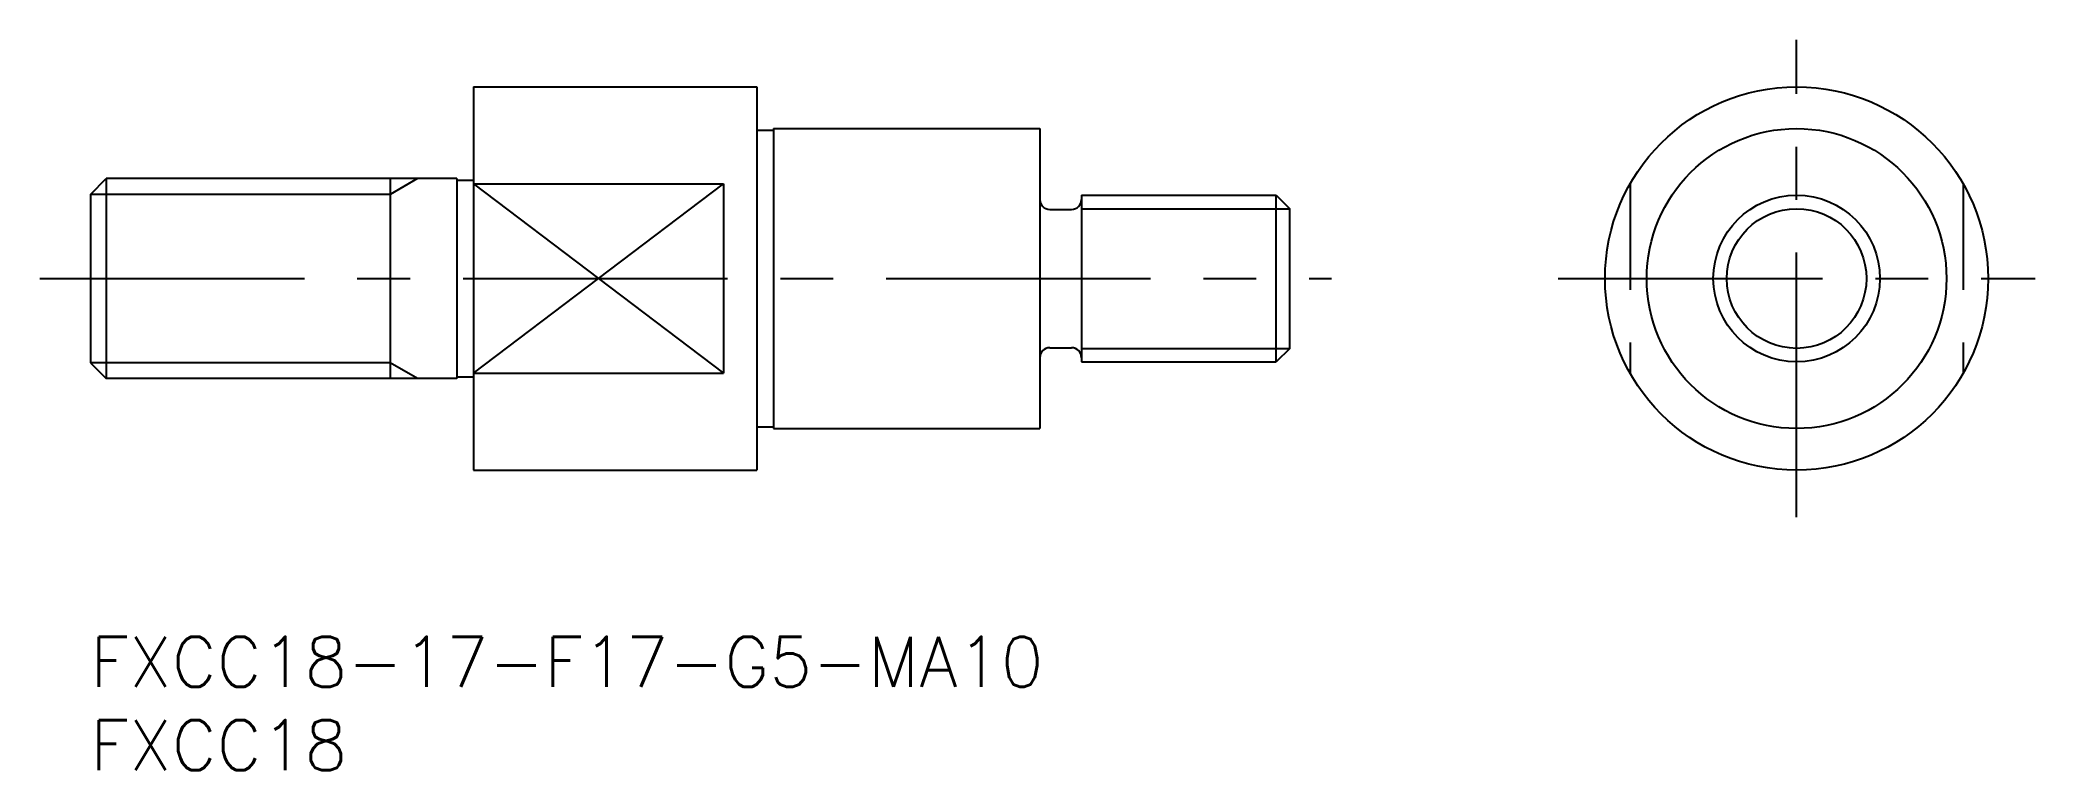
# Model space of a CAD drawing. Extents: x -3 to 117, y -8 to 36.
import ezdxf

# ---------------------------------------------------------------- set-up
doc = ezdxf.new("R2010")
doc.units = 0
doc.header["$LTSCALE"] = 0.5
doc.linetypes.add('CENTER', pattern=[50.8, 31.75, -6.35, 6.35, -6.35])
doc.linetypes.add('DASHED', pattern=[19.05, 12.7, -6.35])
for name, color, linetype in [('MSM_CENTER', 1, 'CENTER'), ('MSM_CONTINUOUS', 7, 'CONTINUOUS'), ('MSM_DASHED', 4, 'DASHED'), ('MSM_NARROW', 5, 'CONTINUOUS'), ('MSM_PART_NUMBER', 7, 'CONTINUOUS')]:
    doc.layers.add(name, color=color, linetype=linetype)
doc.styles.get("Standard").update_dxf_attribs({"font": 'txt.shx', "height": 3, "bigfont": 'bigfont.shx'})

# ---------------------------------------------------------------- blocks, each defined once
blk = doc.blocks.new('*U12')
at = {"layer": 'MSM_PART_NUMBER'}
blk.add_text('FXCC18-17-F17-G5-MA10', height=3, dxfattribs=at).set_placement((0, -3))
blk = doc.blocks.new('*U13')
at = {"layer": 'MSM_PART_NUMBER'}
blk.add_text('FXCC18', height=3, dxfattribs=at).set_placement((0, -8))

msp = doc.modelspace()

# ---------------------------------------------------------------- linework, layer by layer
at = {"layer": 'MSM_CENTER'}
for p, q in [((102.43, 7.18), (102.43, 35.82)), ((-3.03, 21.5), (74.5, 21.5)), ((88.11, 21.5), (116.75, 21.5))]:
    msp.add_line(p, q, dxfattribs=at)
at = {"layer": 'MSM_CONTINUOUS'}
for p, q in [((23, 33), (23, 10)), ((23, 33), (40, 33)), ((40, 33), (40, 10)), ((40, 30.4), (41, 30.4)), ((41, 30.5), (41, 12.5)), ((41, 30.5), (57, 30.5)), ((57, 30.5), (57, 12.5)), ((0, 26.55), (0.95, 27.5)), ((0, 26.55), (0, 16.45)), ((0.95, 27.5), (0.95, 15.5)), ((22, 27.5), (0.95, 27.5)), ((18, 27.5), (18, 15.5)), ((22, 27.5), (22, 15.5)), ((22, 27.4), (23, 27.4)), ((23, 27.18), (38, 27.18)), ((38, 27.18), (38, 15.82)), ((59.5, 26.5), (59.5, 16.5)), ((59.5, 26.5), (71.19, 26.5)), ((71.19, 16.5), (71.19, 26.5)), ((71.19, 26.5), (72, 25.69)), ((57.6, 25.65), (58.9, 25.65)), ((72, 17.31), (72, 25.69)), ((57.6, 17.35), (58.9, 17.35)), ((72, 17.31), (71.19, 16.5)), ((0, 16.45), (0.95, 15.5)), ((22, 15.6), (23, 15.6)), ((23, 15.82), (38, 15.82)), ((59.5, 16.5), (71.19, 16.5)), ((22, 15.5), (0.95, 15.5)), ((40, 12.6), (41, 12.6)), ((41, 12.5), (57, 12.5)), ((23, 10), (40, 10))]:
    msp.add_line(p, q, dxfattribs=at)
for radius in [11.5, 9, 5]:
    msp.add_circle((102.43, 21.5), radius, dxfattribs=at)
for centre, start, end in [((57.6, 26.25), 180, 270), ((58.9, 26.25), 270, 0), ((57.6, 16.75), 90, 180), ((58.9, 16.75), 0, 90)]:
    msp.add_arc(centre, 0.6, start, end, dxfattribs=at)
at = {"layer": 'MSM_DASHED'}
for p, q in [((92.43, 27.18), (92.43, 15.82)), ((112.43, 27.18), (112.43, 15.82))]:
    msp.add_line(p, q, dxfattribs=at)
at = {"layer": 'MSM_NARROW'}
for p, q in [((18, 26.55), (0, 26.55)), ((19.64, 27.5), (18, 26.55)), ((23, 27.18), (38, 15.82)), ((23, 15.82), (38, 27.18)), ((59.5, 25.69), (72, 25.69)), ((59.5, 17.31), (72, 17.31)), ((18, 16.45), (0, 16.45)), ((19.64, 15.5), (18, 16.45))]:
    msp.add_line(p, q, dxfattribs=at)
msp.add_circle((102.43, 21.5), 4.19, dxfattribs=at)

# ---------------------------------------------------------------- block references
at = {"layer": 'MSM_CONTINUOUS'}
for name in ['*U12', '*U13']:
    msp.add_blockref(name, (0, 0), dxfattribs=at)

doc.saveas('drawing.dxf')
